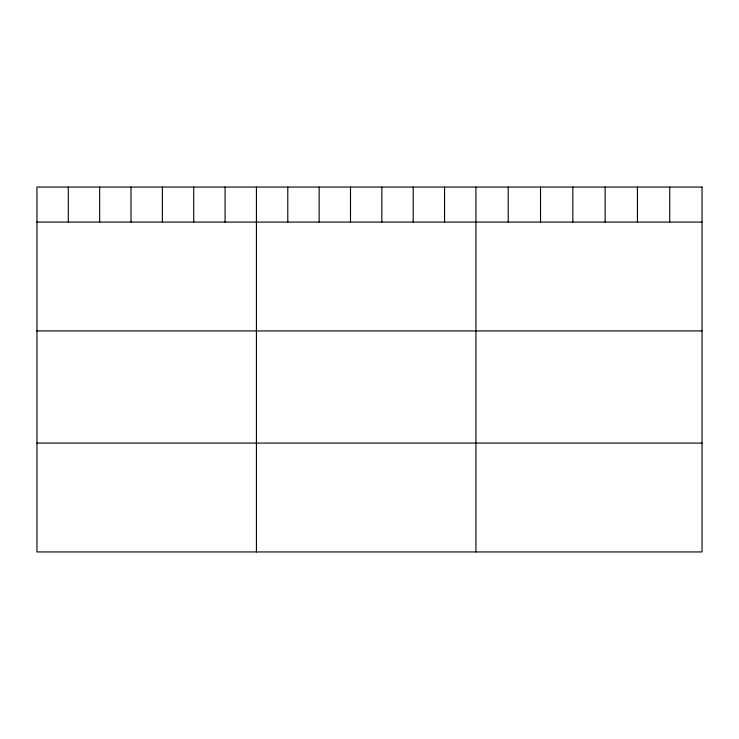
<?xml version="1.0" encoding="UTF-8"?>
<svg xmlns="http://www.w3.org/2000/svg" width="739" height="739" viewBox="0 0 739 739"><rect width="100%" height="100%" fill="white"/><g stroke="black" fill="none" stroke-linecap="round" stroke-linejoin="round"><path stroke-width="1.11" d="M36.95 222.07L702.05 222.07M36.95 330.924L702.05 330.924M36.95 443.086L702.05 443.086M669.746 187.059L669.746 222.07M637.443 187.059L637.443 222.07M605.139 187.059L605.139 222.07M572.827 187.059L572.827 222.07M540.523 187.059L540.523 222.07M508.22 187.059L508.22 222.07M475.916 187.059L475.916 551.941M444.564 187.059L444.564 222.07M413.203 187.059L413.203 222.07M381.851 187.059L381.851 222.07M350.498 187.059L350.498 222.07M319.146 187.059L319.146 222.07M287.785 187.059L287.785 222.07M256.433 187.059L256.433 551.941M225.081 187.059L225.081 222.07M193.72 187.059L193.72 222.07M162.368 187.059L162.368 222.07M131.015 187.059L131.015 222.07M99.663 187.059L99.663 222.07M68.302 187.059L68.302 222.07M702.05 187.059L36.95 187.059L36.95 551.941L702.05 551.941L702.05 187.059"/></g></svg>
